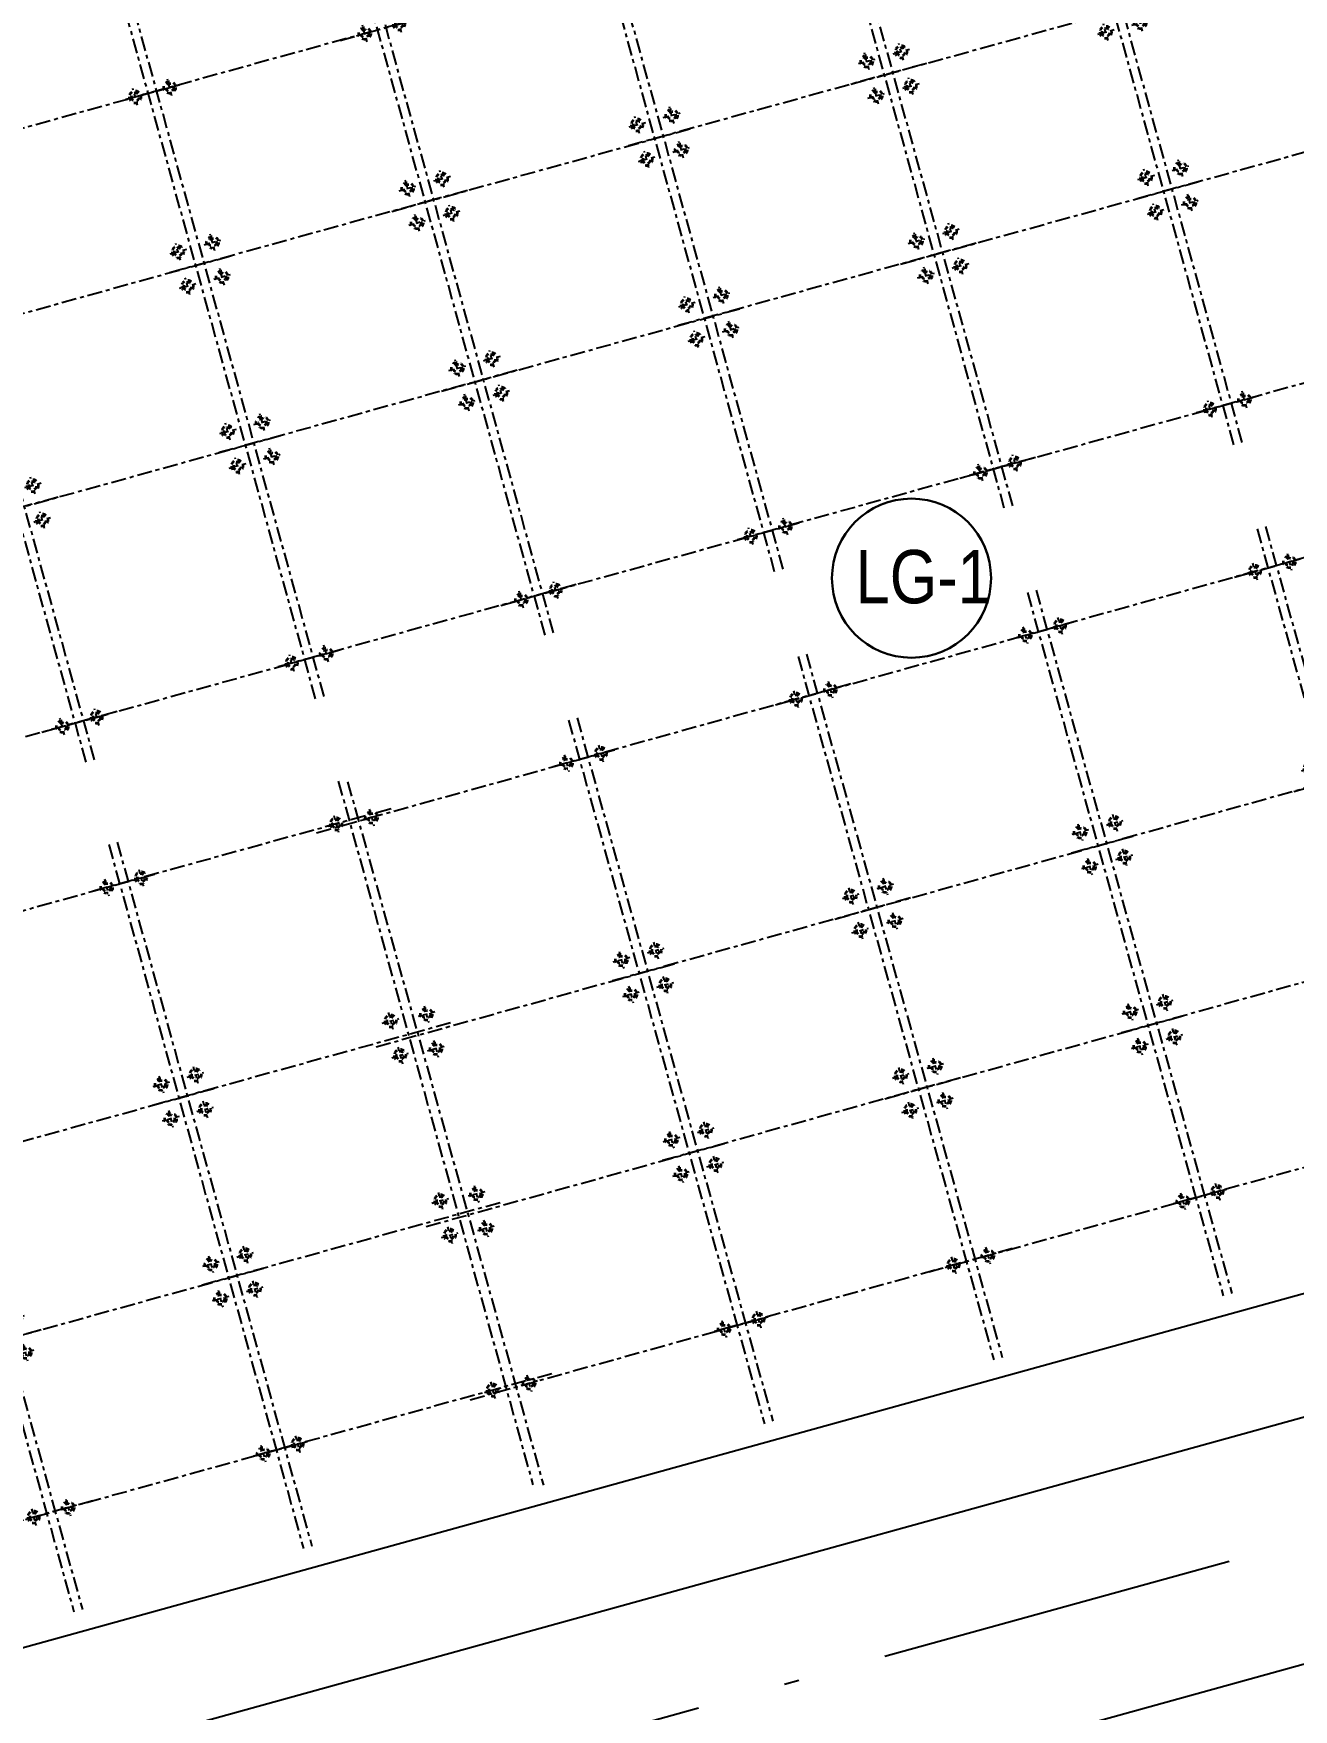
# Model space of a CAD drawing. Header units: metres. Extents: x 568006 to 1139366, y 2064802 to 4131555.
# Drawn here: x 569696.04 to 569727.79, y 2066043.06 to 2066085.28 of the extents above; entities that cross this region are included whole.
import ezdxf
from ezdxf.enums import TextEntityAlignment as Align
from ezdxf.xclip import XClip

# ---------------------------------------------------------------- set-up
doc = ezdxf.new("R2010")
doc.units = ezdxf.units.M
doc.header["$XCLIPFRAME"] = 0
for name, pattern in [('ACAD_ISO10W100', [18.5, 12, -3, 0.5, -3]), ('CENTER', [2, 1.25, -0.25, 0.25, -0.25]), ('CENTER2', [1.125, 0.75, -0.125, 0.125, -0.125]), ('HIDDEN', [0.375, 0.25, -0.125])]:
    doc.linetypes.add(name, pattern=pattern)
doc.layers.get('0').update_dxf_attribs({"linetype": 'CONTINUOUS'})
doc.layers.get('DEFPOINTS').update_dxf_attribs({"color": 152, "linetype": 'CONTINUOUS'})
for name, color, linetype, lineweight in [('-WALL', 4, 'CONTINUOUS', 35), ('A-KY HIEU', 34, 'CONTINUOUS', 20), ('E- RANH GIOI', 1, 'CENTER', 13), ('hung-demlonha', 7, 'CONTINUOUS', 15), ('kata_text', 254, 'CONTINUOUS', 30)]:
    doc.layers.add(name, color=color, linetype=linetype, lineweight=lineweight)
for name, color, linetype in [('01.AXIS', 160, 'CENTER2'), ('CDC.01.AXIS', 160, 'CENTER2'), ('datOlienke', 42, 'CONTINUOUS'), ('ghi_chu', 7, 'CONTINUOUS'), ('LogDg', 7, 'CONTINUOUS'), ('TimDg', 222, 'CONTINUOUS'), ('ViaHeS', 32, 'CONTINUOUS')]:
    doc.layers.add(name, color=color, linetype=linetype)
doc.styles.add('QH1', font='arialbd.ttf', dxfattribs={"width": 0.8})
doc.styles.add('VNH', font='', dxfattribs={"height": 2.5})
doc.styles.get('VNH').set_extended_font_data('.VnArial NarrowH')

# ---------------------------------------------------------------- blocks, each defined once
blk = doc.blocks.new('A$C33BC4D2A')
at = {"layer": 'A-KY HIEU', "color": 0, "const_width": 1.022}
blk.add_lwpolyline([(14.345, -292.097), (14.345, -4.903), (414.985, -4.903), (414.985, -292.097)], close=True, dxfattribs=at)
at = {"layer": 'DEFPOINTS', "color": 125}
blk.add_lwpolyline([(0, -297), (420, -297), (420, 0), (0, 0)], close=True, dxfattribs=at)
blk = doc.blocks.new('A$C758D662A')
at = {"linetype": 'HIDDEN', "ltscale": 500}
for radius in [300, 200]:
    blk.add_circle((0, 0), radius, dxfattribs=at)
at = {"layer": 'CDC.01.AXIS', "ltscale": 200}
for p, q in [((437, 0), (-437, 0)), ((0, 437), (0, -437))]:
    blk.add_line(p, q, dxfattribs=at)
blk = doc.blocks.new('MAU M1SH')
at = {"layer": '01.AXIS', "ltscale": 500}
for p, q in [((-370, 15724), (-370, -2671)), ((5410, 15724), (5410, -2671)), ((-1468, 14700), (6323, 14700)), ((-1468, 9100), (6323, 9100)), ((-1468, 4400), (6323, 4400)), ((-1575, -100), (6216, -100))]:
    blk.add_line(p, q, dxfattribs=at)
at = {"xscale": 0.5, "yscale": 0.5, "zscale": 0.5}
for p in [(-30, 14700), (5070, 14700), (-30, 9550), (5070, 9550), (-30, 8650), (5070, 8650), (-30, 4850), (5070, 4850), (-30, 3950), (5070, 3950), (-30, -100), (5070, -100)]:
    blk.add_blockref('A$C758D662A', p, dxfattribs=at)
blk = doc.blocks.new('tmbc_khub')
at = {"layer": 'datOlienke'}
blk.add_lwpolyline([(-157.667, 406.143), (-164.187, 409.512), (-267.74, 380.874), (-271.194, 374.731), (-263.002, 345.871), (-256.817, 342.394), (-150.541, 371.785), (-147.423, 377.819)], close=True, dxfattribs=at)
at = {"layer": 'kata_text'}
blk.add_circle((-204.029, 377.744), 2.004, dxfattribs=at)
at = {"layer": 'LogDg'}
blk.add_lwpolyline([(-144.738, 379.217), (-154.973, 407.513, 0.391769), (-164.628, 412.503), (-271.399, 382.975, 0.416202), (-276.962, 373.08), (-268.77, 344.219, 0.412228), (-258.941, 338.693), (-150.129, 368.786, 0.43702), (-144.738, 379.217)], format="xyb", dxfattribs=at)
blk.add_lwpolyline([(-257.198, 332.95), (-146.889, 363.457, -0.391769), (-137.233, 358.467), (-130.167, 338.931, -0.421043), (-135.145, 328.625), (-245.155, 291.707, -0.428104), (-255.396, 297.106), (-262.762, 323.055, -0.416202)], format="xyb", close=True, dxfattribs=at)
at = {"layer": 'TimDg', "linetype": 'ACAD_ISO10W100', "ltscale": 0.75}
blk.add_lwpolyline([(-271.564, 332.09), (-137.875, 369.062)], dxfattribs=at)
at = {"layer": 'ViaHeS'}
blk.add_lwpolyline([(-157.667, 406.143), (-164.187, 409.512), (-267.74, 380.874), (-271.194, 374.731), (-263.002, 345.871), (-256.817, 342.394), (-150.541, 371.785), (-147.423, 377.819)], close=True, dxfattribs=at)
at = {"layer": '-WALL'}
for p, xscale, yscale, zscale, rotation in [((-193.747, 398.018), -0.0009999999999999996, 0.0009999999999999994, 0.001, 195.459023933238), ((-194.672, 397.762), 0.001000000000000001, 0.001000000000000001, 0.001000000000000001, 195.4590239273867), ((-205.313, 394.821), -0.0009999999999999996, 0.0009999999999999994, 0.001, 195.459023933238), ((-206.238, 394.565), 0.001000000000000001, 0.001000000000000001, 0.001000000000000001, 195.4590239273867), ((-216.883, 391.618), -0.0009999999999999996, 0.0009999999999999994, 0.001, 195.459023933238), ((-217.808, 391.363), 0.001000000000000001, 0.001000000000000001, 0.001000000000000001, 195.4590239273867), ((-228.449, 388.421), -0.0009999999999999996, 0.0009999999999999994, 0.001, 195.459023933238), ((-229.374, 388.165), 0.001000000000000001, 0.001000000000000001, 0.001000000000000001, 195.4590239273867), ((-190.537, 364.001), 0.001, 0.001, 0.001, 15.55730224645536), ((-191.462, 363.744), -0.001, 0.001, 0.001, 15.55730225230655), ((-202.103, 360.784), 0.001, 0.001, 0.001, 15.55730224645536), ((-203.028, 360.527), -0.001, 0.001, 0.001, 15.55730225230655), ((-213.663, 357.565), 0.001, 0.001, 0.001, 15.55730224645536), ((-214.637, 357.377), -0.001, 0.001, 0.001, 15.45902416030768), ((-225.277, 354.434), 0.001, 0.001, 0.001, 15.45902407526535), ((-226.203, 354.178), -0.001, 0.001, 0.001, 15.45902416030768)]:
    blk.add_blockref('MAU M1SH', p, dxfattribs=dict(at, xscale=xscale, yscale=yscale, zscale=zscale, rotation=rotation))
at = {"layer": 'hung-demlonha', "color": 7, "ltscale": 5, "style": 'QH1', "width": 0.65}
for tag, p in [('BT04', (-109.598, 191.643)), ('BT06', (-305.798, 171.199)), ('BT05', (-282.572, 137.244))]:
    blk.add_attdef(tag, text='', height=3.96, rotation=0, dxfattribs=at).set_placement(p, align=Align.CENTER)
at = {"layer": 'kata_text', "insert": (-205.434, 378.455), "char_height": 1.344, "width": 17.72856, "attachment_point": 1, "style": 'VNH'}
blk.add_mtext('Lg-1', dxfattribs=at)

msp = doc.modelspace()

# ---------------------------------------------------------------- block references
at = {"layer": 'E- RANH GIOI', "extrusion": (-2.4685e-06, 4.62064e-06, 1), "xscale": 2.114336868039268, "yscale": 2.114336868039268, "zscale": 2.114336868039268}
msp.add_blockref('A$C33BC4D2A', (569313.502, 2066206.266, 8.139), dxfattribs=at)

# ---------------------------------------------------------------- next in the draw order: block references
at = {"layer": 'ghi_chu'}
ref = msp.add_blockref('tmbc_khub', (569922.191, 2065693.817), dxfattribs=at)
XClip(ref).set_block_clipping_path([(-391.9901366149, 0), (0, 477.830198009)])

doc.saveas('drawing.dxf')
